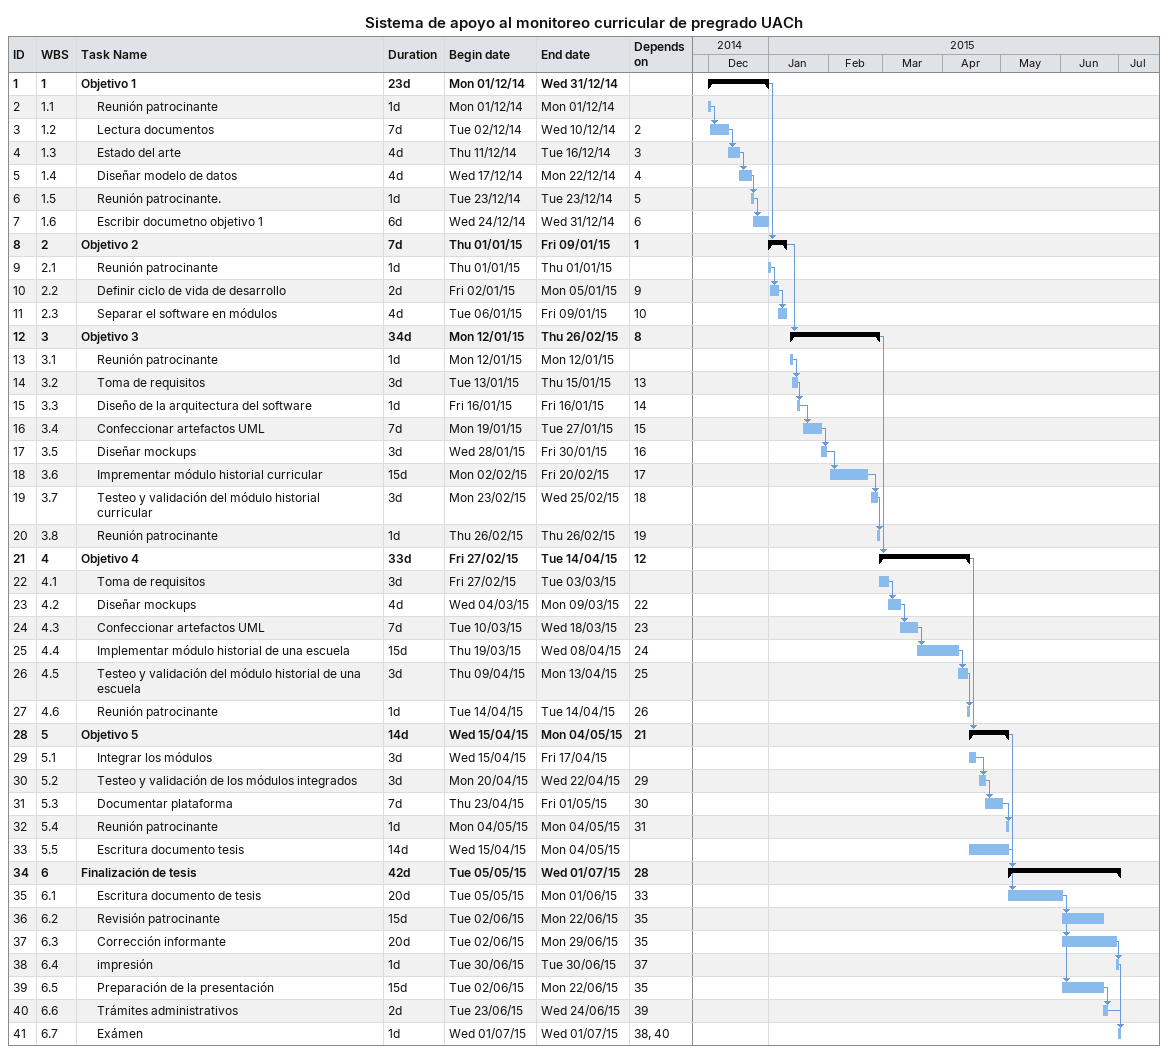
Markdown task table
Sistema de apoyo al monitoreo curricular de pregrado UACh

| ID | WBS | Task | Duration | Start | Finish | Predecessors |
|---|---|---|---|---|---|---|
| 1 | 1 | **Objetivo 1** | 23d | 2014-12-01 | 2014-12-31 |  |
| 2 | 1.1 | Reunión patrocinante | 1d | 2014-12-01 | 2014-12-01 |  |
| 3 | 1.2 | Lectura documentos | 7d | 2014-12-02 | 2014-12-10 | 2 |
| 4 | 1.3 | Estado del arte | 4d | 2014-12-11 | 2014-12-16 | 3 |
| 5 | 1.4 | Diseñar modelo de datos | 4d | 2014-12-17 | 2014-12-22 | 4 |
| 6 | 1.5 | Reunión patrocinante. | 1d | 2014-12-23 | 2014-12-23 | 5 |
| 7 | 1.6 | Escribir documetno objetivo 1 | 6d | 2014-12-24 | 2014-12-31 | 6 |
| 8 | 2 | **Objetivo 2** | 7d | 2015-01-01 | 2015-01-09 | 1 |
| 9 | 2.1 | Reunión patrocinante | 1d | 2015-01-01 | 2015-01-01 |  |
| 10 | 2.2 | Definir ciclo de vida de desarrollo | 2d | 2015-01-02 | 2015-01-05 | 9 |
| 11 | 2.3 | Separar el software en módulos | 4d | 2015-01-06 | 2015-01-09 | 10 |
| 12 | 3 | **Objetivo 3** | 34d | 2015-01-12 | 2015-02-26 | 8 |
| 13 | 3.1 | Reunión patrocinante | 1d | 2015-01-12 | 2015-01-12 |  |
| 14 | 3.2 | Toma de requisitos | 3d | 2015-01-13 | 2015-01-15 | 13 |
| 15 | 3.3 | Diseño de la arquitectura del software | 1d | 2015-01-16 | 2015-01-16 | 14 |
| 16 | 3.4 | Confeccionar artefactos UML | 7d | 2015-01-19 | 2015-01-27 | 15 |
| 17 | 3.5 | Diseñar mockups | 3d | 2015-01-28 | 2015-01-30 | 16 |
| 18 | 3.6 | Imprementar módulo historial curricular | 15d | 2015-02-02 | 2015-02-20 | 17 |
| 19 | 3.7 | Testeo y validación del módulo historial curricular | 3d | 2015-02-23 | 2015-02-25 | 18 |
| 20 | 3.8 | Reunión patrocinante | 1d | 2015-02-26 | 2015-02-26 | 19 |
| 21 | 4 | **Objetivo 4** | 33d | 2015-02-27 | 2015-04-14 | 12 |
| 22 | 4.1 | Toma de requisitos | 3d | 2015-02-27 | 2015-03-03 |  |
| 23 | 4.2 | Diseñar mockups | 4d | 2015-03-04 | 2015-03-09 | 22 |
| 24 | 4.3 | Confeccionar artefactos UML | 7d | 2015-03-10 | 2015-03-18 | 23 |
| 25 | 4.4 | Implementar módulo historial de una escuela | 15d | 2015-03-19 | 2015-04-08 | 24 |
| 26 | 4.5 | Testeo y validación del módulo historial de una escuela | 3d | 2015-04-09 | 2015-04-13 | 25 |
| 27 | 4.6 | Reunión patrocinante | 1d | 2015-04-14 | 2015-04-14 | 26 |
| 28 | 5 | **Objetivo 5** | 14d | 2015-04-15 | 2015-05-04 | 21 |
| 29 | 5.1 | Integrar los módulos | 3d | 2015-04-15 | 2015-04-17 |  |
| 30 | 5.2 | Testeo y validación de los módulos integrados | 3d | 2015-04-20 | 2015-04-22 | 29 |
| 31 | 5.3 | Documentar plataforma | 7d | 2015-04-23 | 2015-05-01 | 30 |
| 32 | 5.4 | Reunión patrocinante | 1d | 2015-05-04 | 2015-05-04 | 31 |
| 33 | 5.5 | Escritura documento tesis | 14d | 2015-04-15 | 2015-05-04 |  |
| 34 | 6 | **Finalización de tesis** | 42d | 2015-05-05 | 2015-07-01 | 28 |
| 35 | 6.1 | Escritura documento de tesis | 20d | 2015-05-05 | 2015-06-01 | 33 |
| 36 | 6.2 | Revisión patrocinante | 15d | 2015-06-02 | 2015-06-22 | 35 |
| 37 | 6.3 | Corrección informante | 20d | 2015-06-02 | 2015-06-29 | 35 |
| 38 | 6.4 | impresión | 1d | 2015-06-30 | 2015-06-30 | 37 |
| 39 | 6.5 | Preparación de la presentación | 15d | 2015-06-02 | 2015-06-22 | 35 |
| 40 | 6.6 | Trámites administrativos | 2d | 2015-06-23 | 2015-06-24 | 39 |
| 41 | 6.7 | Exámen | 1d | 2015-07-01 | 2015-07-01 | 38, 40 |
